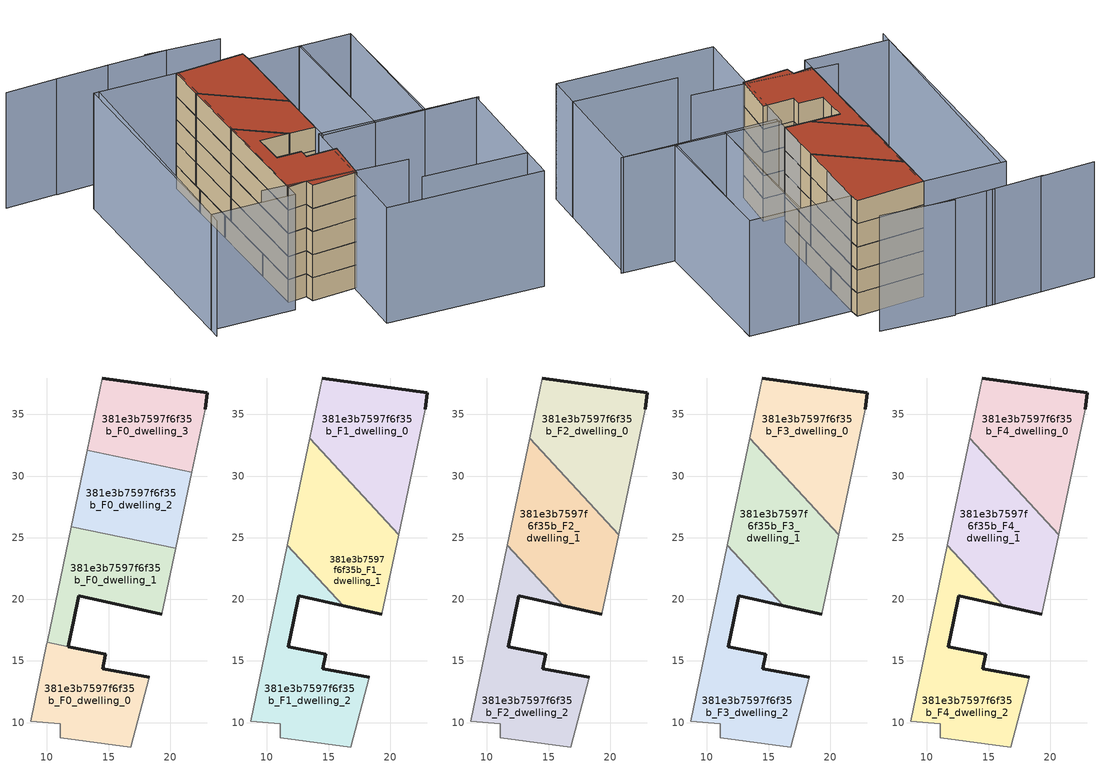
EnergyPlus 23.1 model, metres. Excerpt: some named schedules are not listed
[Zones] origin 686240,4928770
381e3b7597f6f35b_F0_dwelling_0
 floor ground (EU_floor_Construction): 16.78,8.02 18.31,13.66 14.52,14.36 14.74,15.46 14.76,15.56 10.01,16.52 9.99,16.45 8.67,10.11 11.07,9.92 11.07,8.75 z0
 wall outside (EU_wall_Construction): 11.73,16.17 14.76,15.56 14.74,15.46 14.52,14.36 18.31,13.66 z0:3
 wall adiabatic (EU_wall_Construction): 18.31,13.66 16.78,8.02 11.07,8.75 11.07,9.92 8.67,10.11 9.99,16.45 10.01,16.52 z0:3
 wall to 381e3b7597f6f35b_F0_dwelling_1 (EU_wall_Construction): 10.01,16.52 11.73,16.17 z0:3
381e3b7597f6f35b_F0_dwelling_1
 floor ground (EU_floor_Construction): 19.31,18.79 20.44,24.13 11.96,25.9 10.01,16.52 11.73,16.17 12.16,18.28 12.56,20.27 z0
 wall outside (EU_wall_Construction): 19.31,18.79 12.56,20.27 12.16,18.28 11.73,16.17 z0:3
 wall adiabatic (EU_wall_Construction): 10.01,16.52 11.96,25.9 / 20.44,24.13 19.31,18.79 z0:3
 wall to 381e3b7597f6f35b_F0_dwelling_2 (EU_wall_Construction): 11.96,25.9 20.44,24.13 z0:3
381e3b7597f6f35b_F0_dwelling_2
 floor ground (EU_floor_Construction): 20.44,24.13 21.75,30.3 13.25,32.07 11.96,25.9 z0
 wall to 381e3b7597f6f35b_F0_dwelling_3 (EU_wall_Construction): 13.25,32.07 21.75,30.3 z0:3
 wall adiabatic (EU_wall_Construction): 21.75,30.3 20.44,24.13 / 11.96,25.9 13.25,32.07 z0:3
381e3b7597f6f35b_F0_dwelling_3
 floor ground (EU_floor_Construction): 21.75,30.3 22.84,35.43 23.02,36.75 14.48,37.95 13.25,32.07 z0
 wall outside (EU_wall_Construction): 14.48,37.95 23.02,36.75 22.84,35.43 z0:3
 wall adiabatic (EU_wall_Construction): 13.25,32.07 14.48,37.95 / 22.84,35.43 21.75,30.3 z0:3
381e3b7597f6f35b_F1_dwelling_0
 floor to 381e3b7597f6f35b_F0_dwelling_3 (EU_floor_Construction): 21.75,30.3 22.84,35.43 23.02,36.75 14.48,37.95 13.45,33.04 14.61,31.79 z3
 floor to 381e3b7597f6f35b_F0_dwelling_2 (EU_floor_Construction): 20.67,25.22 21.75,30.3 14.61,31.79 z3
 wall outside (EU_wall_Construction): 14.48,37.95 23.02,36.75 22.84,35.43 z3:6
 wall adiabatic (EU_wall_Construction): 22.84,35.43 20.67,25.22 / 13.45,33.04 14.48,37.95 z3:6
 wall to 381e3b7597f6f35b_F1_dwelling_1 (EU_wall_Construction): 20.67,25.22 13.45,33.04 z3:6
381e3b7597f6f35b_F1_dwelling_1
 floor to 381e3b7597f6f35b_F0_dwelling_1 (EU_floor_Construction): 19.31,18.79 20.44,24.13 11.96,25.9 11.65,24.39 16.19,19.47 z3
 floor to 381e3b7597f6f35b_F0_dwelling_2 (EU_floor_Construction): 20.44,24.13 20.67,25.22 14.61,31.79 13.25,32.07 11.96,25.9 z3
 floor to 381e3b7597f6f35b_F0_dwelling_3 (EU_floor_Construction): 14.61,31.79 13.45,33.04 13.25,32.07 z3
 wall outside (EU_wall_Construction): 19.31,18.79 16.19,19.47 z3:6
 wall adiabatic (EU_wall_Construction): 20.67,25.22 19.31,18.79 / 11.65,24.39 13.45,33.04 z3:6
 wall to 381e3b7597f6f35b_F1_dwelling_2 (EU_wall_Construction): 16.19,19.47 11.65,24.39 z3:6
381e3b7597f6f35b_F1_dwelling_2
 floor to 381e3b7597f6f35b_F0_dwelling_0 (EU_floor_Construction): 16.78,8.02 18.31,13.66 14.52,14.36 14.74,15.46 14.76,15.56 10.01,16.52 9.99,16.45 8.67,10.11 11.07,9.92 11.07,8.75 z3
 floor to 381e3b7597f6f35b_F0_dwelling_1 (EU_floor_Construction): 16.19,19.47 11.65,24.39 10.01,16.52 11.73,16.17 12.16,18.28 12.56,20.27 z3
 wall outside (EU_wall_Construction): 16.19,19.47 12.56,20.27 12.16,18.28 11.73,16.17 14.76,15.56 14.52,14.36 18.31,13.66 z3:6
 wall adiabatic (EU_wall_Construction): 18.31,13.66 16.78,8.02 11.07,8.75 11.07,9.92 8.67,10.11 11.65,24.39 z3:6
381e3b7597f6f35b_F2_dwelling_0
 floor to 381e3b7597f6f35b_F1_dwelling_0 (EU_floor_Construction): 20.67,25.22 22.84,35.43 23.02,36.75 14.48,37.95 13.45,33.04 z6
 wall outside (EU_wall_Construction): 14.48,37.95 23.02,36.75 22.84,35.43 z6:9
 wall adiabatic (EU_wall_Construction): 22.84,35.43 20.67,25.22 / 13.45,33.04 14.48,37.95 z6:9
 wall to 381e3b7597f6f35b_F2_dwelling_1 (EU_wall_Construction): 20.67,25.22 13.45,33.04 z6:9
381e3b7597f6f35b_F2_dwelling_1
 floor to 381e3b7597f6f35b_F1_dwelling_1 (EU_floor_Construction): 19.31,18.79 20.67,25.22 13.45,33.04 11.65,24.39 16.19,19.47 z6
 wall outside (EU_wall_Construction): 19.31,18.79 16.19,19.47 z6:9
 wall adiabatic (EU_wall_Construction): 20.67,25.22 19.31,18.79 / 11.65,24.39 13.45,33.04 z6:9
 wall to 381e3b7597f6f35b_F2_dwelling_2 (EU_wall_Construction): 16.19,19.47 11.65,24.39 z6:9
381e3b7597f6f35b_F2_dwelling_2
 floor to 381e3b7597f6f35b_F1_dwelling_2 (EU_floor_Construction): 16.78,8.02 18.31,13.66 14.52,14.36 14.76,15.56 11.73,16.17 12.16,18.28 12.56,20.27 16.19,19.47 11.65,24.39 8.67,10.11 11.07,9.92 11.07,8.75 z6
 wall outside (EU_wall_Construction): 16.19,19.47 12.56,20.27 12.16,18.28 11.73,16.17 14.76,15.56 14.52,14.36 18.31,13.66 z6:9
 wall adiabatic (EU_wall_Construction): 18.31,13.66 16.78,8.02 11.07,8.75 11.07,9.92 8.67,10.11 11.65,24.39 z6:9
381e3b7597f6f35b_F3_dwelling_0
 floor to 381e3b7597f6f35b_F2_dwelling_0 (EU_floor_Construction): 20.67,25.22 22.84,35.43 23.02,36.75 14.48,37.95 13.45,33.04 z9
 wall outside (EU_wall_Construction): 14.48,37.95 23.02,36.75 22.84,35.43 z9:12
 wall adiabatic (EU_wall_Construction): 22.84,35.43 20.67,25.22 / 13.45,33.04 14.48,37.95 z9:12
 wall to 381e3b7597f6f35b_F3_dwelling_1 (EU_wall_Construction): 20.67,25.22 13.45,33.04 z9:12
381e3b7597f6f35b_F3_dwelling_1
 floor to 381e3b7597f6f35b_F2_dwelling_1 (EU_floor_Construction): 19.31,18.79 20.67,25.22 13.45,33.04 11.65,24.39 16.19,19.47 z9
 wall outside (EU_wall_Construction): 19.31,18.79 16.19,19.47 z9:12
 wall adiabatic (EU_wall_Construction): 20.67,25.22 19.31,18.79 / 11.65,24.39 13.45,33.04 z9:12
 wall to 381e3b7597f6f35b_F3_dwelling_2 (EU_wall_Construction): 16.19,19.47 11.65,24.39 z9:12
381e3b7597f6f35b_F3_dwelling_2
 floor to 381e3b7597f6f35b_F2_dwelling_2 (EU_floor_Construction): 16.78,8.02 18.31,13.66 14.52,14.36 14.76,15.56 11.73,16.17 12.16,18.28 12.56,20.27 16.19,19.47 11.65,24.39 8.67,10.11 11.07,9.92 11.07,8.75 z9
 wall outside (EU_wall_Construction): 16.19,19.47 12.56,20.27 12.16,18.28 11.73,16.17 14.76,15.56 14.52,14.36 18.31,13.66 z9:12
 wall adiabatic (EU_wall_Construction): 18.31,13.66 16.78,8.02 11.07,8.75 11.07,9.92 8.67,10.11 11.65,24.39 z9:12
381e3b7597f6f35b_F4_dwelling_0
 floor to 381e3b7597f6f35b_F3_dwelling_0 (EU_floor_Construction): 20.67,25.22 22.84,35.43 23.02,36.75 14.48,37.95 13.45,33.04 z12
 wall outside (EU_wall_Construction): 14.48,37.95 23.02,36.75 22.84,35.43 z12:15
 wall adiabatic (EU_wall_Construction): 22.84,35.43 20.67,25.22 / 13.45,33.04 14.48,37.95 z12:15
 wall to 381e3b7597f6f35b_F4_dwelling_1 (EU_wall_Construction): 20.67,25.22 13.45,33.04 z12:15
 roof outside (EU_roof_Construction): 23.02,36.75 22.84,35.43 20.67,25.22 13.45,33.04 14.48,37.95 z15
381e3b7597f6f35b_F4_dwelling_1
 floor to 381e3b7597f6f35b_F3_dwelling_1 (EU_floor_Construction): 19.31,18.79 20.67,25.22 13.45,33.04 11.65,24.39 16.19,19.47 z12
 wall outside (EU_wall_Construction): 19.31,18.79 16.19,19.47 z12:15
 wall adiabatic (EU_wall_Construction): 20.67,25.22 19.31,18.79 / 11.65,24.39 13.45,33.04 z12:15
 wall to 381e3b7597f6f35b_F4_dwelling_2 (EU_wall_Construction): 16.19,19.47 11.65,24.39 z12:15
 roof outside (EU_roof_Construction): 13.45,33.04 20.67,25.22 19.31,18.79 16.19,19.47 11.65,24.39 z15
381e3b7597f6f35b_F4_dwelling_2
 floor to 381e3b7597f6f35b_F3_dwelling_2 (EU_floor_Construction): 16.78,8.02 18.31,13.66 14.52,14.36 14.76,15.56 11.73,16.17 12.16,18.28 12.56,20.27 16.19,19.47 11.65,24.39 8.67,10.11 11.07,9.92 11.07,8.75 z12
 wall outside (EU_wall_Construction): 16.19,19.47 12.56,20.27 12.16,18.28 11.73,16.17 14.76,15.56 14.52,14.36 18.31,13.66 z12:15
 wall adiabatic (EU_wall_Construction): 18.31,13.66 16.78,8.02 11.07,8.75 11.07,9.92 8.67,10.11 11.65,24.39 z12:15
 roof outside (EU_roof_Construction): 16.19,19.47 12.56,20.27 12.16,18.28 11.73,16.17 14.76,15.56 14.52,14.36 18.31,13.66 16.78,8.02 11.07,8.75 11.07,9.92 8.67,10.11 11.65,24.39 z15
shading: 5.79,11.33 23.15,6.68 / 21.91,2.68 34.51,-0.37 / 37.93,12.81 31.24,14.26 / 31.24,14.26 35.27,32.72 / 5.07,40 -2.29,9.18 / 23.14,40.93 14.19,43.29 / 16.71,42.6 9.23,44.13 / 10.25,43.95 3.13,45.16 / 3.39,45.15 -3.25,46.27 / 37.65,12.95 33.48,-4.71 / 33.48,-4.71 14.54,-0.24 / 14.54,-0.24 18.7,17.42 / 18.7,17.42 37.65,12.95 / 35.29,32.8 31.48,14.21 / 31.48,14.21 25.24,15.49 / 25.24,15.49 29.04,34.08 / 29.04,34.08 35.29,32.8 / 4.48,40.13 14.72,37.9 / 14.72,37.9 8.29,8.38 / 8.29,8.38 -1.95,10.61 / -1.95,10.61 4.48,40.13 / 18.89,16.83 22.84,35.43 / 22.84,35.43 29.2,34.08 / 29.2,34.08 25.25,15.48 / 25.25,15.48 18.89,16.83 z0:15
[Building]
EU S2 Campaign: North Axis=0; Terrain=City; Solar Distribution=FullExterior
[Site:Location]
Bologna: Latitude=44.5; Longitude=11.25; Time Zone=1; Elevation=37
[SizingPeriod:WeatherFileDays]
AnnualSizingPeriod: Begin Month=1; Begin Day of Month=1; End Month=12; End Day of Month=31; Day of Week for Start Day=Monday; Use Weather File Daylight Saving Period=No; Use Weather File Rain and Snow Indicators=No
[MATERIAL]
EU_InternalMass_Material: Roughness=MediumRough; Thickness=0.1; Conductivity=1; Density=1800; Specific Heat=900; Thermal Absorptance=0.9; Solar Absorptance=0.7; Visible Absorptance=0.7
[MATERIAL:NOMASS] Roughness=MediumRough; Thermal Absorptance=0.9; Solar Absorptance=0.7; Visible Absorptance=0.7
Name | Thermal Resistance
EU_wall_NoMass | 0.905828
EU_roof_NoMass | 0.37593
EU_floor_NoMass | 0.67114
[CONSTRUCTION]
EU_wall_Construction: EU_wall_NoMass
EU_roof_Construction: EU_roof_NoMass
EU_floor_Construction: EU_floor_NoMass
EU_InternalMass_Construction: EU_InternalMass_Material
[ZONE] Type=1; Multiplier=1; Ceiling Height=autocalculate; Floor Area=autocalculate; Part of Total Floor Area=Yes
Name | Volume
381e3b7597f6f35b_F0_dwelling_0 | 165.176
381e3b7597f6f35b_F1_dwelling_0; 381e3b7597f6f35b_F2_dwelling_0; 381e3b7597f6f35b_F3_dwelling_0; 381e3b7597f6f35b_F4_dwelling_0 | 218.547
381e3b7597f6f35b_F0_dwelling_1 | 162.632
381e3b7597f6f35b_F1_dwelling_1; 381e3b7597f6f35b_F2_dwelling_1; 381e3b7597f6f35b_F3_dwelling_1; 381e3b7597f6f35b_F4_dwelling_1 | 218.541
381e3b7597f6f35b_F0_dwelling_2 | 163.901
381e3b7597f6f35b_F1_dwelling_2; 381e3b7597f6f35b_F2_dwelling_2; 381e3b7597f6f35b_F3_dwelling_2; 381e3b7597f6f35b_F4_dwelling_2 | 218.548
381e3b7597f6f35b_F0_dwelling_3 | 163.896
[INTERNALMASS] Construction=EU_InternalMass_Construction
Name | Zone or ZoneList | Surface Area
381e3b7597f6f35b_F0_dwelling_0_EU_InternalMass | 381e3b7597f6f35b_F0_dwelling_0 | 55.0597
381e3b7597f6f35b_F0_dwelling_1_EU_InternalMass | 381e3b7597f6f35b_F0_dwelling_1 | 54.2153
381e3b7597f6f35b_F0_dwelling_2_EU_InternalMass | 381e3b7597f6f35b_F0_dwelling_2 | 54.634
381e3b7597f6f35b_F0_dwelling_3_EU_InternalMass | 381e3b7597f6f35b_F0_dwelling_3 | 54.6317
381e3b7597f6f35b_F1_dwelling_0_EU_InternalMass | 381e3b7597f6f35b_F1_dwelling_0 | 72.849
381e3b7597f6f35b_F1_dwelling_1_EU_InternalMass | 381e3b7597f6f35b_F1_dwelling_1 | 72.8473
381e3b7597f6f35b_F1_dwelling_2_EU_InternalMass | 381e3b7597f6f35b_F1_dwelling_2 | 72.8494
381e3b7597f6f35b_F2_dwelling_0_EU_InternalMass | 381e3b7597f6f35b_F2_dwelling_0 | 72.849
381e3b7597f6f35b_F2_dwelling_1_EU_InternalMass | 381e3b7597f6f35b_F2_dwelling_1 | 72.8473
381e3b7597f6f35b_F2_dwelling_2_EU_InternalMass | 381e3b7597f6f35b_F2_dwelling_2 | 72.8494
381e3b7597f6f35b_F3_dwelling_0_EU_InternalMass | 381e3b7597f6f35b_F3_dwelling_0 | 72.849
381e3b7597f6f35b_F3_dwelling_1_EU_InternalMass | 381e3b7597f6f35b_F3_dwelling_1 | 72.8473
381e3b7597f6f35b_F3_dwelling_2_EU_InternalMass | 381e3b7597f6f35b_F3_dwelling_2 | 72.8494
381e3b7597f6f35b_F4_dwelling_0_EU_InternalMass | 381e3b7597f6f35b_F4_dwelling_0 | 72.849
381e3b7597f6f35b_F4_dwelling_1_EU_InternalMass | 381e3b7597f6f35b_F4_dwelling_1 | 72.8473
381e3b7597f6f35b_F4_dwelling_2_EU_InternalMass | 381e3b7597f6f35b_F4_dwelling_2 | 72.8494
[OTHEREQUIPMENT] Fuel Type=Electricity; Design Level Calculation Method=Watts/Area; Power per Zone Floor Area=1; Fraction Latent=0; Fraction Radiant=0; Fraction Lost=0; Carbon Dioxide Generation Rate=0; EndUse Subcategory=EU_Step8_InternalGains
Name | Zone or ZoneList or Space or SpaceList | Schedule
EU_Step8_InternalGain_381e3b7597f6f35b_F0_dwelling_0_f000 | 381e3b7597f6f35b_F0_dwelling_0 | EU_Step8_GainSchedule_381e3b7597f6f35b_F0_dwelling_0_f000
EU_Step8_InternalGain_381e3b7597f6f35b_F0_dwelling_1_f000 | 381e3b7597f6f35b_F0_dwelling_1 | EU_Step8_GainSchedule_381e3b7597f6f35b_F0_dwelling_1_f000
EU_Step8_InternalGain_381e3b7597f6f35b_F0_dwelling_2_f000 | 381e3b7597f6f35b_F0_dwelling_2 | EU_Step8_GainSchedule_381e3b7597f6f35b_F0_dwelling_2_f000
EU_Step8_InternalGain_381e3b7597f6f35b_F0_dwelling_3_f000 | 381e3b7597f6f35b_F0_dwelling_3 | EU_Step8_GainSchedule_381e3b7597f6f35b_F0_dwelling_3_f000
EU_Step8_InternalGain_381e3b7597f6f35b_F1_dwelling_0_f000 | 381e3b7597f6f35b_F1_dwelling_0 | EU_Step8_GainSchedule_381e3b7597f6f35b_F1_dwelling_0_f000
EU_Step8_InternalGain_381e3b7597f6f35b_F1_dwelling_1_f000 | 381e3b7597f6f35b_F1_dwelling_1 | EU_Step8_GainSchedule_381e3b7597f6f35b_F1_dwelling_1_f000
EU_Step8_InternalGain_381e3b7597f6f35b_F1_dwelling_2_f000 | 381e3b7597f6f35b_F1_dwelling_2 | EU_Step8_GainSchedule_381e3b7597f6f35b_F1_dwelling_2_f000
EU_Step8_InternalGain_381e3b7597f6f35b_F2_dwelling_0_f000 | 381e3b7597f6f35b_F2_dwelling_0 | EU_Step8_GainSchedule_381e3b7597f6f35b_F2_dwelling_0_f000
EU_Step8_InternalGain_381e3b7597f6f35b_F2_dwelling_1_f000 | 381e3b7597f6f35b_F2_dwelling_1 | EU_Step8_GainSchedule_381e3b7597f6f35b_F2_dwelling_1_f000
EU_Step8_InternalGain_381e3b7597f6f35b_F2_dwelling_2_f000 | 381e3b7597f6f35b_F2_dwelling_2 | EU_Step8_GainSchedule_381e3b7597f6f35b_F2_dwelling_2_f000
EU_Step8_InternalGain_381e3b7597f6f35b_F3_dwelling_0_f000 | 381e3b7597f6f35b_F3_dwelling_0 | EU_Step8_GainSchedule_381e3b7597f6f35b_F3_dwelling_0_f000
EU_Step8_InternalGain_381e3b7597f6f35b_F3_dwelling_1_f000 | 381e3b7597f6f35b_F3_dwelling_1 | EU_Step8_GainSchedule_381e3b7597f6f35b_F3_dwelling_1_f000
EU_Step8_InternalGain_381e3b7597f6f35b_F3_dwelling_2_f000 | 381e3b7597f6f35b_F3_dwelling_2 | EU_Step8_GainSchedule_381e3b7597f6f35b_F3_dwelling_2_f000
EU_Step8_InternalGain_381e3b7597f6f35b_F4_dwelling_0_f000 | 381e3b7597f6f35b_F4_dwelling_0 | EU_Step8_GainSchedule_381e3b7597f6f35b_F4_dwelling_0_f000
EU_Step8_InternalGain_381e3b7597f6f35b_F4_dwelling_1_f000 | 381e3b7597f6f35b_F4_dwelling_1 | EU_Step8_GainSchedule_381e3b7597f6f35b_F4_dwelling_1_f000
EU_Step8_InternalGain_381e3b7597f6f35b_F4_dwelling_2_f000 | 381e3b7597f6f35b_F4_dwelling_2 | EU_Step8_GainSchedule_381e3b7597f6f35b_F4_dwelling_2_f000
[ZONEVENTILATION:DESIGNFLOWRATE] Schedule=EU_AlwaysOn; Design Flow Rate Calculation Method=AirChanges/Hour; Air Changes per Hour=0.73129; Ventilation Type=Natural; Fan Pressure Rise=0; Fan Total Efficiency=1; Constant Term Coefficient=1; Temperature Term Coefficient=0; Velocity Term Coefficient=0; Velocity Squared Term Coefficient=0; Minimum Indoor Temperature=-100; Maximum Indoor Temperature=100; Delta Temperature=-100; Minimum Outdoor Temperature=-100; Maximum Outdoor Temperature=100; Maximum Wind Speed=40
Name | Zone or ZoneList or Space or SpaceList
EU_ConstantAir_381e3b7597f6f35b_F0_dwelling_0 | 381e3b7597f6f35b_F0_dwelling_0
EU_ConstantAir_381e3b7597f6f35b_F0_dwelling_1 | 381e3b7597f6f35b_F0_dwelling_1
EU_ConstantAir_381e3b7597f6f35b_F0_dwelling_2 | 381e3b7597f6f35b_F0_dwelling_2
EU_ConstantAir_381e3b7597f6f35b_F0_dwelling_3 | 381e3b7597f6f35b_F0_dwelling_3
EU_ConstantAir_381e3b7597f6f35b_F1_dwelling_0 | 381e3b7597f6f35b_F1_dwelling_0
EU_ConstantAir_381e3b7597f6f35b_F1_dwelling_1 | 381e3b7597f6f35b_F1_dwelling_1
EU_ConstantAir_381e3b7597f6f35b_F1_dwelling_2 | 381e3b7597f6f35b_F1_dwelling_2
EU_ConstantAir_381e3b7597f6f35b_F2_dwelling_0 | 381e3b7597f6f35b_F2_dwelling_0
EU_ConstantAir_381e3b7597f6f35b_F2_dwelling_1 | 381e3b7597f6f35b_F2_dwelling_1
EU_ConstantAir_381e3b7597f6f35b_F2_dwelling_2 | 381e3b7597f6f35b_F2_dwelling_2
EU_ConstantAir_381e3b7597f6f35b_F3_dwelling_0 | 381e3b7597f6f35b_F3_dwelling_0
EU_ConstantAir_381e3b7597f6f35b_F3_dwelling_1 | 381e3b7597f6f35b_F3_dwelling_1
EU_ConstantAir_381e3b7597f6f35b_F3_dwelling_2 | 381e3b7597f6f35b_F3_dwelling_2
EU_ConstantAir_381e3b7597f6f35b_F4_dwelling_0 | 381e3b7597f6f35b_F4_dwelling_0
EU_ConstantAir_381e3b7597f6f35b_F4_dwelling_1 | 381e3b7597f6f35b_F4_dwelling_1
EU_ConstantAir_381e3b7597f6f35b_F4_dwelling_2 | 381e3b7597f6f35b_F4_dwelling_2
[HVACTEMPLATE:THERMOSTAT] Constant Heating Setpoint=20; Constant Cooling Setpoint=50
EU_HeatOnly_381e3b7597f6f35b_F0_dwelling_0; EU_HeatOnly_381e3b7597f6f35b_F0_dwelling_1; EU_HeatOnly_381e3b7597f6f35b_F0_dwelling_2; EU_HeatOnly_381e3b7597f6f35b_F0_dwelling_3; EU_HeatOnly_381e3b7597f6f35b_F1_dwelling_0; EU_HeatOnly_381e3b7597f6f35b_F1_dwelling_1; EU_HeatOnly_381e3b7597f6f35b_F1_dwelling_2; EU_HeatOnly_381e3b7597f6f35b_F2_dwelling_0; EU_HeatOnly_381e3b7597f6f35b_F2_dwelling_1; EU_HeatOnly_381e3b7597f6f35b_F2_dwelling_2; EU_HeatOnly_381e3b7597f6f35b_F3_dwelling_0; EU_HeatOnly_381e3b7597f6f35b_F3_dwelling_1; EU_HeatOnly_381e3b7597f6f35b_F3_dwelling_2; EU_HeatOnly_381e3b7597f6f35b_F4_dwelling_0; EU_HeatOnly_381e3b7597f6f35b_F4_dwelling_1; EU_HeatOnly_381e3b7597f6f35b_F4_dwelling_2
[HVACTEMPLATE:ZONE:IDEALLOADSAIRSYSTEM] System Availability Schedule=EU_AlwaysOn; Maximum Heating Supply Air Temperature=50; Minimum Cooling Supply Air Temperature=13; Maximum Heating Supply Air Humidity Ratio=0.0156; Minimum Cooling Supply Air Humidity Ratio=0.0077; Heating Limit=NoLimit; Cooling Limit=NoLimit; Heating Availability Schedule=EU_AlwaysOn; Cooling Availability Schedule=EU_CoolingOff; Dehumidification Control Type=ConstantSensibleHeatRatio; Cooling Sensible Heat Ratio=0.7; Dehumidification Setpoint=60; Humidification Control Type=None; Humidification Setpoint=30; Outdoor Air Method=None; Outdoor Air Flow Rate per Person=0.00944; Outdoor Air Flow Rate per Zone Floor Area=0; Outdoor Air Flow Rate per Zone=0; Demand Controlled Ventilation Type=None; Outdoor Air Economizer Type=NoEconomizer; Heat Recovery Type=None; Sensible Heat Recovery Effectiveness=0.7; Latent Heat Recovery Effectiveness=0.65
Name | Template Thermostat
381e3b7597f6f35b_F0_dwelling_0 | EU_HeatOnly_381e3b7597f6f35b_F0_dwelling_0
381e3b7597f6f35b_F0_dwelling_1 | EU_HeatOnly_381e3b7597f6f35b_F0_dwelling_1
381e3b7597f6f35b_F0_dwelling_2 | EU_HeatOnly_381e3b7597f6f35b_F0_dwelling_2
381e3b7597f6f35b_F0_dwelling_3 | EU_HeatOnly_381e3b7597f6f35b_F0_dwelling_3
